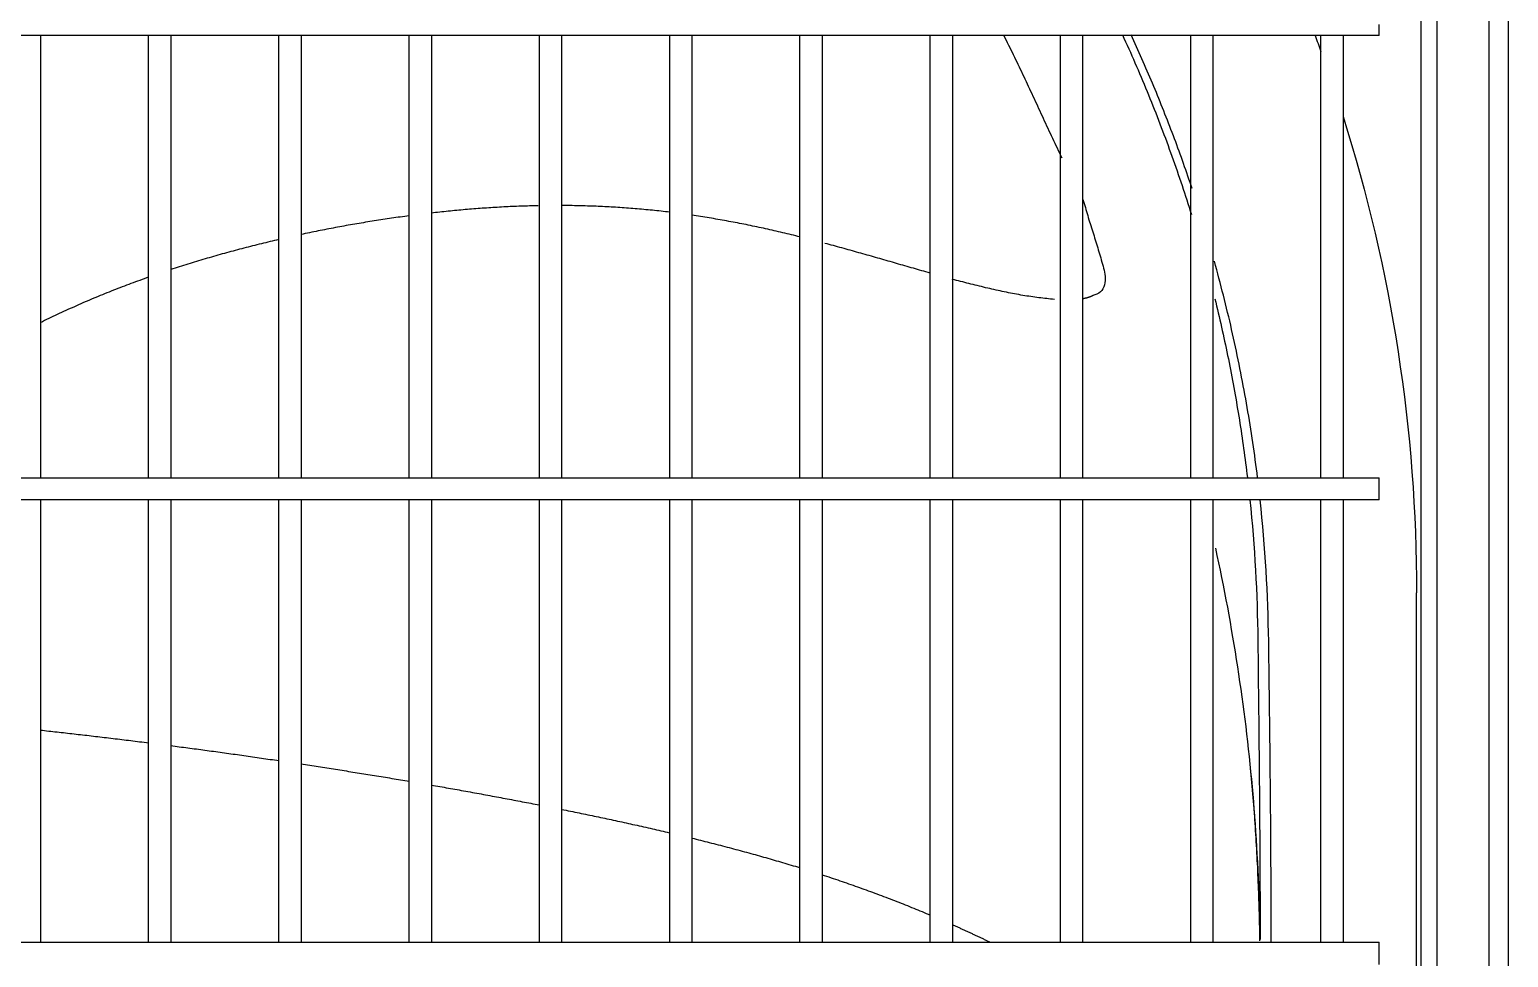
# Model space of a CAD drawing. Header units: millimetres. Extents: x 0 to 504600, y 0 to 118800.
# Drawn here: x 431486.5 to 431753.3, y 46058.4 to 46225.7 of the extents above; entities that cross this region are included whole.
import ezdxf

# ---------------------------------------------------------------- set-up
doc = ezdxf.new("R2010")
doc.units = ezdxf.units.MM
doc.header["$LTSCALE"] = 200
doc.layers.add('LG-AIRCON', color=240, linetype='Continuous')

# ---------------------------------------------------------------- blocks, each defined once
blk = doc.blocks.new('UXC')
at = {"layer": 'LG-AIRCON', "color": 0}
for p, q in [((1194.6, 110.97), (1194.6, 650.97)), ((1198.13, 650.97), (1198.13, 110.97)), ((1182.32, 114.82), (1182.32, 647.11)), ((1185.29, 647.11), (1185.29, 114.82)), ((1181.56, 446), (1181.56, 316)), ((1174.82, 383), (1174.82, 381)), ((429.3, 379), (1174.82, 379)), ((933.31, 299.25), (933.31, 379)), ((952.81, 379), (952.81, 299.25)), ((956.81, 299.25), (956.81, 379)), ((976.31, 379), (976.31, 299.25)), ((980.31, 299.25), (980.31, 379)), ((999.81, 379), (999.81, 299.25)), ((1003.81, 299.25), (1003.81, 379)), ((1023.31, 379), (1023.31, 299.25)), ((1027.31, 299.25), (1027.31, 379)), ((1046.81, 379), (1046.81, 299.25)), ((1050.81, 299.25), (1050.81, 379)), ((1070.31, 379), (1070.31, 299.25)), ((1074.31, 299.25), (1074.31, 379)), ((1093.81, 379), (1093.81, 299.25)), ((1097.81, 299.25), (1097.81, 379)), ((1117.31, 379), (1117.31, 299.25)), ((1121.31, 299.25), (1121.31, 379)), ((1140.81, 379.01), (1140.81, 299.26)), ((1144.81, 299.26), (1144.81, 379.01)), ((1164.31, 379), (1164.31, 299.25)), ((1168.31, 299.25), (1168.31, 379)), ((1174.82, 381), (1174.82, 379)), ((1174.82, 299.25), (429.3, 299.25)), ((1174.82, 299.25), (1174.82, 297.25)), ((1174.82, 297.25), (1174.82, 295.25)), ((429.3, 295.25), (1174.82, 295.25)), ((933.31, 215.51), (933.31, 295.26)), ((952.81, 295.26), (952.81, 215.51)), ((956.81, 215.51), (956.81, 295.26)), ((976.31, 295.26), (976.31, 215.51)), ((980.31, 215.51), (980.31, 295.26)), ((999.81, 295.26), (999.81, 215.51)), ((1003.81, 215.51), (1003.81, 295.26)), ((1023.31, 295.26), (1023.31, 215.51)), ((1027.31, 215.51), (1027.31, 295.26)), ((1046.81, 295.26), (1046.81, 215.51)), ((1050.81, 215.51), (1050.81, 295.26)), ((1070.31, 295.26), (1070.31, 215.51)), ((1074.31, 215.51), (1074.31, 295.26)), ((1093.81, 295.25), (1093.81, 215.5)), ((1097.81, 215.5), (1097.81, 295.25)), ((1117.31, 295.25), (1117.31, 215.5)), ((1121.31, 215.5), (1121.31, 295.25)), ((1140.81, 295.26), (1140.81, 215.5)), ((1144.81, 215.5), (1144.81, 295.26)), ((1164.31, 295.25), (1164.31, 215.5)), ((1168.31, 215.5), (1168.31, 295.25)), ((1174.82, 215.5), (429.3, 215.5)), ((1174.82, 215.5), (1174.82, 213.5))]:
    blk.add_line(p, q, dxfattribs=at)
for points in [[(1097.77, 375.82), (1097.91, 375.88), (1098.04, 375.94), (1098.18, 376), (1098.32, 376.07), (1098.46, 376.13), (1098.6, 376.19), (1098.74, 376.25), (1098.88, 376.32), (1099.02, 376.38), (1099.16, 376.44), (1099.3, 376.51), (1099.44, 376.57), (1099.58, 376.63), (1099.72, 376.7), (1099.85, 376.76), (1099.99, 376.82), (1100.13, 376.89), (1100.27, 376.95), (1100.41, 377.01), (1100.55, 377.08), (1100.69, 377.14), (1100.83, 377.21), (1100.97, 377.27), (1101.11, 377.33), (1101.25, 377.4), (1101.38, 377.46), (1101.52, 377.53), (1101.66, 377.59), (1101.8, 377.66), (1101.94, 377.72), (1102.07, 377.78), (1102.21, 377.85), (1102.35, 377.91), (1102.48, 377.98), (1102.62, 378.04), (1102.75, 378.1), (1102.89, 378.17), (1103.02, 378.23), (1103.16, 378.3), (1103.29, 378.36), (1103.43, 378.42), (1103.56, 378.49), (1103.7, 378.55), (1103.83, 378.62), (1103.96, 378.68), (1104.1, 378.74), (1104.23, 378.81), (1104.36, 378.87), (1104.5, 378.94), (1104.63, 379)], [(1155.35, 379), (1155.35, 377.4), (1155.34, 375.81), (1155.34, 374.21), (1155.33, 372.61), (1155.32, 371.02), (1155.32, 369.42), (1155.31, 367.83), (1155.3, 366.23), (1155.29, 364.63), (1155.28, 363.04), (1155.27, 361.44), (1155.26, 359.85), (1155.25, 358.25), (1155.24, 356.65), (1155.22, 355.06), (1155.21, 353.46), (1155.2, 351.87), (1155.18, 350.27), (1155.17, 348.67), (1155.15, 347.08), (1155.13, 345.48), (1155.12, 343.89), (1155.1, 342.29), (1155.08, 340.69), (1155.06, 339.1), (1155.04, 337.5), (1155.02, 335.91), (1155, 334.31), (1154.99, 332.71), (1154.97, 331.12), (1154.95, 329.52), (1154.93, 327.93), (1154.91, 326.33), (1154.88, 324.74), (1154.85, 323.14), (1154.81, 321.54), (1154.77, 319.95), (1154.72, 318.35), (1154.66, 316.76), (1154.59, 315.16), (1154.51, 313.57), (1154.42, 311.97), (1154.32, 310.38), (1154.21, 308.79), (1154.09, 307.19), (1153.96, 305.6), (1153.82, 304.01), (1153.67, 302.41), (1153.51, 300.82), (1153.35, 299.23)], [(1153.31, 378.77), (1153.3, 378.16), (1153.28, 377.54), (1153.27, 376.93), (1153.26, 376.31), (1153.24, 375.69), (1153.23, 375.08), (1153.21, 374.45), (1153.2, 373.83), (1153.18, 373.2), (1153.16, 372.58), (1153.14, 371.95), (1153.12, 371.31), (1153.1, 370.68), (1153.08, 370.04), (1153.06, 369.4), (1153.03, 368.76), (1153.01, 368.11), (1152.98, 367.46), (1152.95, 366.81), (1152.92, 366.15), (1152.9, 365.5), (1152.86, 364.84), (1152.83, 364.18), (1152.8, 363.52), (1152.76, 362.86), (1152.73, 362.2), (1152.69, 361.53), (1152.65, 360.87), (1152.61, 360.2), (1152.57, 359.54), (1152.53, 358.87), (1152.49, 358.21), (1152.44, 357.54), (1152.4, 356.88), (1152.35, 356.21), (1152.3, 355.55), (1152.25, 354.88), (1152.2, 354.22), (1152.14, 353.55), (1152.09, 352.89), (1152.03, 352.22), (1151.98, 351.56), (1151.92, 350.89), (1151.86, 350.22), (1151.8, 349.55), (1151.74, 348.89), (1151.67, 348.22), (1151.61, 347.55), (1151.54, 346.88), (1151.47, 346.21)], [(1151.49, 299.23), (1151.65, 300.81), (1151.8, 302.39), (1151.94, 303.97), (1152.07, 305.55), (1152.2, 307.13), (1152.31, 308.72), (1152.41, 310.3), (1152.51, 311.88), (1152.59, 313.47), (1152.66, 315.05), (1152.73, 316.64), (1152.78, 318.22), (1152.83, 319.81), (1152.87, 321.39), (1152.9, 322.98), (1152.93, 324.57), (1152.95, 326.16), (1152.97, 327.74), (1152.98, 329.33), (1153, 330.92), (1153.01, 332.5), (1153.03, 334.09), (1153.05, 335.68), (1153.06, 337.27), (1153.08, 338.85), (1153.09, 340.44), (1153.11, 342.03), (1153.13, 343.61), (1153.14, 345.2), (1153.16, 346.79), (1153.17, 348.38), (1153.19, 349.96), (1153.2, 351.55), (1153.21, 353.14), (1153.23, 354.72), (1153.24, 356.31), (1153.25, 357.9), (1153.26, 359.49), (1153.27, 361.07), (1153.28, 362.66), (1153.29, 364.25), (1153.3, 365.83), (1153.31, 367.42), (1153.31, 369.01), (1153.32, 370.6), (1153.33, 372.18), (1153.34, 373.77), (1153.34, 375.36), (1153.35, 376.95), (1153.35, 378.53)], [(1074.3, 366.84), (1074.71, 366.98), (1075.11, 367.11), (1075.51, 367.24), (1075.92, 367.37), (1076.32, 367.51), (1076.72, 367.64), (1077.12, 367.78), (1077.52, 367.91), (1077.91, 368.05), (1078.31, 368.18), (1078.71, 368.32), (1079.1, 368.46), (1079.49, 368.59), (1079.89, 368.73), (1080.28, 368.87), (1080.67, 369.01), (1081.06, 369.15), (1081.45, 369.29), (1081.85, 369.43), (1082.24, 369.57), (1082.63, 369.71), (1083.02, 369.86), (1083.42, 370), (1083.81, 370.15), (1084.21, 370.29), (1084.6, 370.44), (1085, 370.59), (1085.4, 370.74), (1085.8, 370.89), (1086.2, 371.04), (1086.59, 371.19), (1086.99, 371.35), (1087.38, 371.5), (1087.77, 371.65), (1088.16, 371.8), (1088.55, 371.96), (1088.93, 372.11), (1089.32, 372.26), (1089.7, 372.41), (1090.08, 372.57), (1090.46, 372.72), (1090.84, 372.87), (1091.21, 373.03), (1091.59, 373.18), (1091.97, 373.34), (1092.34, 373.49), (1092.72, 373.65), (1093.09, 373.8), (1093.46, 373.96), (1093.83, 374.11)], [(1153.29, 375.42), (1153.26, 374.06), (1153.23, 372.7), (1153.19, 371.34), (1153.14, 369.98), (1153.09, 368.62), (1153.03, 367.26), (1152.97, 365.9), (1152.9, 364.54), (1152.83, 363.18), (1152.75, 361.82), (1152.67, 360.46), (1152.58, 359.1), (1152.48, 357.74), (1152.39, 356.39), (1152.28, 355.03), (1152.17, 353.67), (1152.06, 352.31), (1151.94, 350.96), (1151.81, 349.6), (1151.68, 348.25), (1151.55, 346.89), (1151.4, 345.54), (1151.26, 344.19), (1151.11, 342.83), (1150.95, 341.48), (1150.79, 340.13), (1150.62, 338.78), (1150.45, 337.43), (1150.27, 336.08), (1150.09, 334.73), (1149.9, 333.38), (1149.7, 332.03), (1149.5, 330.69), (1149.3, 329.34), (1149.09, 328), (1148.88, 326.65), (1148.66, 325.31), (1148.43, 323.97), (1148.2, 322.62), (1147.97, 321.28), (1147.73, 319.94), (1147.48, 318.6), (1147.23, 317.27), (1146.97, 315.93), (1146.71, 314.59), (1146.44, 313.26), (1146.17, 311.92), (1145.89, 310.59), (1145.61, 309.26), (1145.32, 307.93)], [(1050.82, 360.23), (1051.21, 360.33), (1051.6, 360.42), (1051.99, 360.52), (1052.38, 360.62), (1052.78, 360.72), (1053.17, 360.82), (1053.56, 360.91), (1053.96, 361.01), (1054.36, 361.12), (1054.75, 361.22), (1055.15, 361.32), (1055.55, 361.42), (1055.95, 361.53), (1056.36, 361.63), (1056.76, 361.73), (1057.16, 361.84), (1057.56, 361.94), (1057.95, 362.05), (1058.35, 362.15), (1058.74, 362.26), (1059.13, 362.36), (1059.52, 362.47), (1059.91, 362.57), (1060.3, 362.68), (1060.69, 362.78), (1061.08, 362.89), (1061.46, 363), (1061.85, 363.1), (1062.23, 363.21), (1062.61, 363.32), (1063, 363.43), (1063.38, 363.53), (1063.76, 363.64), (1064.14, 363.75), (1064.53, 363.86), (1064.91, 363.97), (1065.29, 364.08), (1065.67, 364.19), (1066.05, 364.3), (1066.42, 364.41), (1066.8, 364.52), (1067.18, 364.63), (1067.56, 364.75), (1067.94, 364.86), (1068.33, 364.97), (1068.71, 365.09), (1069.09, 365.21), (1069.48, 365.32), (1069.87, 365.44), (1070.25, 365.56)], [(1027.33, 355.05), (1027.73, 355.13), (1028.12, 355.21), (1028.52, 355.29), (1028.91, 355.37), (1029.31, 355.45), (1029.7, 355.53), (1030.09, 355.61), (1030.48, 355.69), (1030.87, 355.77), (1031.25, 355.85), (1031.64, 355.93), (1032.03, 356.01), (1032.41, 356.09), (1032.8, 356.17), (1033.19, 356.25), (1033.57, 356.33), (1033.96, 356.41), (1034.34, 356.49), (1034.73, 356.57), (1035.11, 356.66), (1035.49, 356.74), (1035.88, 356.82), (1036.26, 356.9), (1036.64, 356.98), (1037.03, 357.07), (1037.41, 357.15), (1037.8, 357.23), (1038.18, 357.32), (1038.57, 357.4), (1038.96, 357.49), (1039.35, 357.57), (1039.74, 357.66), (1040.13, 357.75), (1040.53, 357.83), (1040.92, 357.92), (1041.32, 358.01), (1041.72, 358.1), (1042.11, 358.19), (1042.51, 358.28), (1042.9, 358.37), (1043.29, 358.46), (1043.68, 358.54), (1044.07, 358.63), (1044.46, 358.72), (1044.84, 358.81), (1045.23, 358.9), (1045.61, 358.99), (1045.99, 359.08), (1046.38, 359.17), (1046.76, 359.26)], [(1003.81, 350.67), (1004.2, 350.74), (1004.58, 350.81), (1004.97, 350.87), (1005.35, 350.94), (1005.74, 351.01), (1006.12, 351.07), (1006.51, 351.14), (1006.89, 351.21), (1007.28, 351.28), (1007.67, 351.35), (1008.05, 351.42), (1008.44, 351.49), (1008.83, 351.55), (1009.22, 351.62), (1009.62, 351.7), (1010.01, 351.77), (1010.41, 351.84), (1010.81, 351.91), (1011.21, 351.98), (1011.61, 352.05), (1012.01, 352.13), (1012.41, 352.2), (1012.81, 352.27), (1013.21, 352.35), (1013.6, 352.42), (1014, 352.49), (1014.39, 352.56), (1014.79, 352.64), (1015.18, 352.71), (1015.57, 352.78), (1015.96, 352.85), (1016.34, 352.93), (1016.73, 353), (1017.12, 353.07), (1017.51, 353.14), (1017.89, 353.22), (1018.28, 353.29), (1018.67, 353.36), (1019.05, 353.44), (1019.44, 353.51), (1019.83, 353.58), (1020.21, 353.66), (1020.6, 353.73), (1020.98, 353.8), (1021.37, 353.88), (1021.75, 353.95), (1022.14, 354.03), (1022.52, 354.1), (1022.91, 354.18), (1023.3, 354.25)], [(980.32, 346.86), (980.71, 346.92), (981.09, 346.98), (981.48, 347.03), (981.87, 347.09), (982.26, 347.15), (982.64, 347.21), (983.03, 347.27), (983.42, 347.33), (983.81, 347.39), (984.2, 347.45), (984.59, 347.51), (984.97, 347.57), (985.36, 347.63), (985.75, 347.69), (986.14, 347.75), (986.53, 347.82), (986.92, 347.88), (987.31, 347.94), (987.7, 348), (988.09, 348.06), (988.48, 348.12), (988.87, 348.19), (989.26, 348.25), (989.65, 348.31), (990.04, 348.37), (990.43, 348.44), (990.82, 348.5), (991.21, 348.56), (991.6, 348.62), (991.99, 348.69), (992.38, 348.75), (992.77, 348.81), (993.16, 348.88), (993.55, 348.94), (993.94, 349.01), (994.34, 349.07), (994.73, 349.14), (995.12, 349.2), (995.51, 349.26), (995.9, 349.33), (996.29, 349.39), (996.68, 349.46), (997.08, 349.52), (997.47, 349.59), (997.86, 349.66), (998.25, 349.72), (998.64, 349.79), (999.03, 349.85), (999.43, 349.92), (999.82, 349.99)], [(956.81, 343.55), (957.19, 343.6), (957.57, 343.65), (957.96, 343.7), (958.34, 343.75), (958.72, 343.8), (959.11, 343.85), (959.49, 343.9), (959.88, 343.96), (960.26, 344.01), (960.65, 344.06), (961.04, 344.11), (961.42, 344.16), (961.81, 344.21), (962.2, 344.26), (962.59, 344.32), (962.97, 344.37), (963.36, 344.42), (963.75, 344.47), (964.14, 344.53), (964.53, 344.58), (964.92, 344.63), (965.31, 344.69), (965.7, 344.74), (966.09, 344.8), (966.48, 344.85), (966.87, 344.91), (967.26, 344.96), (967.65, 345.01), (968.04, 345.07), (968.43, 345.12), (968.82, 345.18), (969.22, 345.23), (969.61, 345.29), (970, 345.34), (970.39, 345.4), (970.79, 345.46), (971.18, 345.51), (971.57, 345.57), (971.97, 345.62), (972.36, 345.68), (972.76, 345.74), (973.15, 345.8), (973.55, 345.85), (973.94, 345.91), (974.34, 345.97), (974.73, 346.03), (975.13, 346.08), (975.52, 346.14), (975.92, 346.2), (976.32, 346.26)], [(933.28, 340.75), (933.65, 340.79), (934.03, 340.83), (934.4, 340.88), (934.78, 340.92), (935.15, 340.96), (935.53, 341), (935.91, 341.04), (936.29, 341.08), (936.67, 341.12), (937.05, 341.17), (937.43, 341.21), (937.81, 341.25), (938.19, 341.3), (938.58, 341.34), (938.96, 341.39), (939.35, 341.43), (939.73, 341.47), (940.12, 341.52), (940.5, 341.56), (940.89, 341.6), (941.28, 341.65), (941.67, 341.69), (942.06, 341.74), (942.45, 341.79), (942.84, 341.83), (943.23, 341.88), (943.62, 341.92), (944.02, 341.97), (944.41, 342.02), (944.8, 342.06), (945.2, 342.11), (945.59, 342.16), (945.99, 342.2), (946.38, 342.25), (946.78, 342.3), (947.18, 342.35), (947.58, 342.39), (947.98, 342.44), (948.38, 342.49), (948.78, 342.54), (949.18, 342.59), (949.58, 342.64), (949.98, 342.69), (950.38, 342.74), (950.78, 342.79), (951.18, 342.84), (951.59, 342.89), (951.99, 342.94), (952.4, 342.99), (952.8, 343.04)], [(1152.88, 295.21), (1152.78, 294.42), (1152.68, 293.62), (1152.57, 292.83), (1152.47, 292.04), (1152.36, 291.25), (1152.25, 290.45), (1152.13, 289.66), (1152.02, 288.87), (1151.9, 288.08), (1151.78, 287.29), (1151.66, 286.5), (1151.53, 285.72), (1151.4, 284.93), (1151.27, 284.14), (1151.14, 283.35), (1151.01, 282.57), (1150.87, 281.78), (1150.73, 281), (1150.59, 280.21), (1150.45, 279.43), (1150.3, 278.65), (1150.15, 277.87), (1150, 277.08), (1149.85, 276.3), (1149.69, 275.52), (1149.54, 274.74), (1149.38, 273.96), (1149.22, 273.18), (1149.05, 272.4), (1148.89, 271.63), (1148.72, 270.85), (1148.55, 270.07), (1148.37, 269.3), (1148.2, 268.52), (1148.02, 267.75), (1147.84, 266.97), (1147.66, 266.2), (1147.47, 265.42), (1147.28, 264.65), (1147.09, 263.88), (1146.9, 263.11), (1146.71, 262.34), (1146.51, 261.57), (1146.31, 260.8), (1146.11, 260.03), (1145.91, 259.26), (1145.71, 258.49), (1145.5, 257.72), (1145.29, 256.96), (1145.08, 256.19)], [(1145.16, 262.96), (1145.32, 263.6), (1145.47, 264.23), (1145.62, 264.87), (1145.77, 265.51), (1145.92, 266.14), (1146.07, 266.78), (1146.22, 267.42), (1146.36, 268.06), (1146.51, 268.7), (1146.65, 269.34), (1146.79, 269.98), (1146.93, 270.62), (1147.07, 271.26), (1147.2, 271.9), (1147.34, 272.54), (1147.47, 273.18), (1147.6, 273.82), (1147.73, 274.46), (1147.86, 275.11), (1147.98, 275.75), (1148.11, 276.39), (1148.23, 277.04), (1148.35, 277.68), (1148.47, 278.32), (1148.59, 278.97), (1148.71, 279.61), (1148.82, 280.26), (1148.94, 280.91), (1149.05, 281.55), (1149.16, 282.2), (1149.27, 282.85), (1149.37, 283.49), (1149.48, 284.14), (1149.59, 284.79), (1149.69, 285.44), (1149.79, 286.09), (1149.89, 286.74), (1149.99, 287.39), (1150.08, 288.04), (1150.18, 288.69), (1150.27, 289.34), (1150.36, 289.99), (1150.45, 290.64), (1150.54, 291.29), (1150.63, 291.95), (1150.71, 292.6), (1150.8, 293.25), (1150.88, 293.91), (1150.96, 294.56), (1151.04, 295.22)], [(952.81, 259.07), (952.41, 259.21), (952.01, 259.35), (951.61, 259.49), (951.21, 259.64), (950.82, 259.78), (950.42, 259.93), (950.02, 260.08), (949.62, 260.22), (949.22, 260.37), (948.82, 260.52), (948.43, 260.67), (948.03, 260.82), (947.63, 260.98), (947.24, 261.13), (946.84, 261.28), (946.45, 261.44), (946.05, 261.59), (945.66, 261.75), (945.26, 261.91), (944.87, 262.07), (944.47, 262.23), (944.08, 262.39), (943.69, 262.55), (943.3, 262.71), (942.9, 262.88), (942.51, 263.04), (942.12, 263.21), (941.73, 263.37), (941.34, 263.54), (940.95, 263.71), (940.56, 263.88), (940.17, 264.05), (939.78, 264.22), (939.4, 264.39), (939.01, 264.57), (938.62, 264.74), (938.23, 264.92), (937.85, 265.09), (937.46, 265.27), (937.08, 265.45), (936.69, 265.63), (936.31, 265.81), (935.92, 265.99), (935.54, 266.17), (935.16, 266.36), (934.78, 266.54), (934.39, 266.73), (934.01, 266.91), (933.63, 267.1), (933.25, 267.29)], [(1116.23, 263.08), (1115.88, 263.04), (1115.53, 263.01), (1115.18, 262.98), (1114.83, 262.94), (1114.47, 262.9), (1114.12, 262.86), (1113.76, 262.82), (1113.41, 262.77), (1113.05, 262.73), (1112.69, 262.68), (1112.33, 262.63), (1111.97, 262.58), (1111.61, 262.52), (1111.24, 262.47), (1110.88, 262.41), (1110.51, 262.35), (1110.15, 262.29), (1109.78, 262.22), (1109.41, 262.15), (1109.04, 262.09), (1108.67, 262.02), (1108.3, 261.94), (1107.93, 261.87), (1107.56, 261.8), (1107.18, 261.72), (1106.81, 261.64), (1106.44, 261.56), (1106.06, 261.48), (1105.69, 261.4), (1105.31, 261.31), (1104.93, 261.23), (1104.56, 261.14), (1104.18, 261.05), (1103.81, 260.97), (1103.43, 260.88), (1103.05, 260.78), (1102.68, 260.69), (1102.3, 260.6), (1101.92, 260.51), (1101.55, 260.41), (1101.17, 260.32), (1100.79, 260.22), (1100.42, 260.13), (1100.04, 260.03), (1099.67, 259.93), (1099.3, 259.83), (1098.92, 259.73), (1098.55, 259.64), (1098.18, 259.54), (1097.8, 259.44)], [(1123.17, 262.4), (1123.14, 262.42), (1123.11, 262.43), (1123.08, 262.45), (1123.05, 262.46), (1123.02, 262.48), (1122.98, 262.49), (1122.95, 262.51), (1122.92, 262.52), (1122.89, 262.53), (1122.86, 262.55), (1122.83, 262.56), (1122.8, 262.57), (1122.77, 262.58), (1122.74, 262.59), (1122.71, 262.61), (1122.68, 262.62), (1122.65, 262.63), (1122.62, 262.64), (1122.59, 262.65), (1122.56, 262.66), (1122.53, 262.67), (1122.49, 262.68), (1122.46, 262.7), (1122.42, 262.71), (1122.39, 262.72), (1122.35, 262.73), (1122.31, 262.74), (1122.27, 262.76), (1122.22, 262.77), (1122.18, 262.78), (1122.14, 262.79), (1122.09, 262.81), (1122.05, 262.82), (1122, 262.83), (1121.96, 262.84), (1121.92, 262.85), (1121.88, 262.86), (1121.83, 262.87), (1121.79, 262.88), (1121.75, 262.89), (1121.71, 262.9), (1121.67, 262.91), (1121.63, 262.92), (1121.59, 262.93), (1121.55, 262.93), (1121.5, 262.94), (1121.46, 262.95), (1121.42, 262.96), (1121.38, 262.97), (1121.33, 262.97)], [(1121.35, 245.07), (1121.47, 245.43), (1121.58, 245.78), (1121.69, 246.15), (1121.8, 246.51), (1121.9, 246.87), (1122.01, 247.24), (1122.12, 247.6), (1122.23, 247.97), (1122.34, 248.33), (1122.45, 248.7), (1122.57, 249.06), (1122.68, 249.42), (1122.8, 249.78), (1122.91, 250.15), (1123.03, 250.51), (1123.14, 250.87), (1123.26, 251.23), (1123.37, 251.6), (1123.48, 251.96), (1123.6, 252.32), (1123.71, 252.69), (1123.82, 253.05), (1123.93, 253.42), (1124.03, 253.78), (1124.14, 254.15), (1124.25, 254.51), (1124.36, 254.88), (1124.47, 255.24), (1124.57, 255.61), (1124.68, 255.97), (1124.79, 256.34), (1124.9, 256.7), (1125, 257.07), (1125.09, 257.44), (1125.17, 257.81), (1125.25, 258.18), (1125.3, 258.55), (1125.35, 258.93), (1125.37, 259.31), (1125.36, 259.69), (1125.33, 260.07), (1125.25, 260.44), (1125.14, 260.8), (1124.98, 261.15), (1124.77, 261.46), (1124.52, 261.73), (1124.22, 261.95), (1123.88, 262.13), (1123.53, 262.27), (1123.17, 262.4)], [(976.3, 252.28), (975.9, 252.38), (975.51, 252.47), (975.11, 252.56), (974.72, 252.66), (974.32, 252.75), (973.93, 252.85), (973.53, 252.94), (973.14, 253.04), (972.75, 253.14), (972.35, 253.23), (971.96, 253.33), (971.57, 253.43), (971.17, 253.53), (970.78, 253.63), (970.39, 253.73), (970, 253.84), (969.61, 253.94), (969.21, 254.04), (968.82, 254.15), (968.43, 254.25), (968.04, 254.36), (967.65, 254.46), (967.26, 254.57), (966.87, 254.68), (966.48, 254.78), (966.09, 254.89), (965.7, 255), (965.31, 255.11), (964.92, 255.22), (964.53, 255.33), (964.14, 255.45), (963.75, 255.56), (963.37, 255.67), (962.98, 255.79), (962.59, 255.9), (962.2, 256.02), (961.81, 256.13), (961.43, 256.25), (961.04, 256.37), (960.65, 256.49), (960.27, 256.61), (959.88, 256.73), (959.49, 256.85), (959.11, 256.97), (958.72, 257.09), (958.34, 257.21), (957.95, 257.34), (957.57, 257.46), (957.18, 257.59), (956.8, 257.71)], [(1093.8, 258.33), (1093.42, 258.23), (1093.04, 258.12), (1092.66, 258.01), (1092.28, 257.9), (1091.9, 257.8), (1091.52, 257.69), (1091.14, 257.58), (1090.77, 257.47), (1090.39, 257.36), (1090.01, 257.25), (1089.63, 257.14), (1089.25, 257.04), (1088.87, 256.93), (1088.5, 256.82), (1088.12, 256.71), (1087.74, 256.6), (1087.36, 256.49), (1086.98, 256.38), (1086.61, 256.27), (1086.23, 256.16), (1085.85, 256.05), (1085.47, 255.94), (1085.09, 255.84), (1084.71, 255.73), (1084.34, 255.62), (1083.96, 255.51), (1083.58, 255.4), (1083.2, 255.29), (1082.82, 255.18), (1082.44, 255.08), (1082.06, 254.97), (1081.68, 254.86), (1081.3, 254.75), (1080.92, 254.65), (1080.54, 254.54), (1080.16, 254.43), (1079.78, 254.33), (1079.4, 254.22), (1079.02, 254.11), (1078.64, 254.01), (1078.26, 253.9), (1077.87, 253.8), (1077.49, 253.69), (1077.11, 253.59), (1076.73, 253.48), (1076.35, 253.38), (1075.97, 253.28), (1075.59, 253.18), (1075.2, 253.07), (1074.82, 252.97)], [(999.79, 248), (999.39, 248.06), (999, 248.11), (998.61, 248.16), (998.21, 248.22), (997.82, 248.27), (997.43, 248.33), (997.04, 248.38), (996.64, 248.44), (996.25, 248.5), (995.86, 248.56), (995.47, 248.62), (995.07, 248.67), (994.68, 248.73), (994.29, 248.8), (993.9, 248.86), (993.51, 248.92), (993.12, 248.98), (992.73, 249.04), (992.34, 249.11), (991.95, 249.17), (991.56, 249.24), (991.16, 249.3), (990.77, 249.37), (990.38, 249.44), (990, 249.5), (989.61, 249.57), (989.22, 249.64), (988.83, 249.71), (988.44, 249.78), (988.05, 249.85), (987.66, 249.92), (987.27, 249.99), (986.88, 250.07), (986.49, 250.14), (986.11, 250.21), (985.72, 250.29), (985.33, 250.36), (984.94, 250.44), (984.55, 250.51), (984.17, 250.59), (983.78, 250.67), (983.39, 250.74), (983.01, 250.82), (982.62, 250.9), (982.23, 250.98), (981.85, 251.06), (981.46, 251.14), (981.07, 251.22), (980.69, 251.31), (980.3, 251.39)], [(1070.31, 251.81), (1069.93, 251.71), (1069.54, 251.62), (1069.15, 251.52), (1068.77, 251.43), (1068.38, 251.33), (1067.99, 251.24), (1067.6, 251.15), (1067.21, 251.06), (1066.82, 250.96), (1066.44, 250.87), (1066.05, 250.78), (1065.66, 250.7), (1065.27, 250.61), (1064.88, 250.52), (1064.49, 250.43), (1064.1, 250.35), (1063.71, 250.26), (1063.33, 250.18), (1062.94, 250.09), (1062.55, 250.01), (1062.16, 249.93), (1061.77, 249.85), (1061.38, 249.76), (1060.99, 249.68), (1060.6, 249.6), (1060.21, 249.53), (1059.82, 249.45), (1059.43, 249.37), (1059.04, 249.29), (1058.65, 249.22), (1058.25, 249.14), (1057.86, 249.07), (1057.47, 249), (1057.08, 248.93), (1056.69, 248.85), (1056.3, 248.78), (1055.91, 248.71), (1055.52, 248.65), (1055.13, 248.58), (1054.73, 248.51), (1054.34, 248.44), (1053.95, 248.38), (1053.56, 248.32), (1053.17, 248.25), (1052.78, 248.19), (1052.38, 248.13), (1051.99, 248.07), (1051.6, 248.01), (1051.21, 247.95), (1050.81, 247.89)], [(1023.07, 246.19), (1022.68, 246.2), (1022.29, 246.2), (1021.91, 246.21), (1021.52, 246.22), (1021.13, 246.24), (1020.74, 246.25), (1020.35, 246.26), (1019.96, 246.27), (1019.58, 246.29), (1019.19, 246.3), (1018.8, 246.32), (1018.41, 246.34), (1018.03, 246.35), (1017.64, 246.37), (1017.25, 246.39), (1016.87, 246.41), (1016.48, 246.43), (1016.09, 246.45), (1015.71, 246.48), (1015.32, 246.5), (1014.93, 246.52), (1014.55, 246.55), (1014.16, 246.57), (1013.78, 246.6), (1013.39, 246.62), (1013, 246.65), (1012.62, 246.68), (1012.23, 246.71), (1011.85, 246.74), (1011.46, 246.77), (1011.08, 246.8), (1010.69, 246.83), (1010.31, 246.86), (1009.92, 246.89), (1009.54, 246.93), (1009.16, 246.96), (1008.77, 247), (1008.39, 247.03), (1008, 247.07), (1007.62, 247.11), (1007.24, 247.14), (1006.85, 247.18), (1006.47, 247.22), (1006.09, 247.26), (1005.7, 247.3), (1005.32, 247.34), (1004.94, 247.38), (1004.56, 247.42), (1004.17, 247.47), (1003.79, 247.51)], [(1046.82, 247.36), (1046.43, 247.31), (1046.04, 247.27), (1045.65, 247.22), (1045.25, 247.18), (1044.86, 247.13), (1044.47, 247.09), (1044.08, 247.05), (1043.69, 247.01), (1043.3, 246.97), (1042.91, 246.93), (1042.52, 246.9), (1042.13, 246.86), (1041.74, 246.82), (1041.35, 246.79), (1040.95, 246.76), (1040.56, 246.72), (1040.17, 246.69), (1039.78, 246.66), (1039.39, 246.63), (1039, 246.6), (1038.61, 246.57), (1038.22, 246.55), (1037.83, 246.52), (1037.44, 246.5), (1037.05, 246.47), (1036.65, 246.45), (1036.26, 246.43), (1035.87, 246.4), (1035.48, 246.38), (1035.09, 246.36), (1034.7, 246.34), (1034.31, 246.33), (1033.92, 246.31), (1033.53, 246.29), (1033.14, 246.28), (1032.75, 246.26), (1032.36, 246.25), (1031.97, 246.24), (1031.58, 246.22), (1031.19, 246.21), (1030.8, 246.2), (1030.41, 246.19), (1030.02, 246.19), (1029.63, 246.18), (1029.24, 246.17), (1028.85, 246.17), (1028.46, 246.16), (1028.07, 246.16), (1027.68, 246.16), (1027.29, 246.15)], [(1128.48, 215.34), (1128.77, 215.97), (1129.06, 216.61), (1129.35, 217.24), (1129.63, 217.87), (1129.92, 218.51), (1130.2, 219.15), (1130.48, 219.78), (1130.76, 220.42), (1131.04, 221.06), (1131.31, 221.7), (1131.59, 222.34), (1131.86, 222.99), (1132.13, 223.63), (1132.4, 224.27), (1132.67, 224.92), (1132.93, 225.56), (1133.2, 226.21), (1133.46, 226.86), (1133.72, 227.5), (1133.98, 228.15), (1134.24, 228.8), (1134.5, 229.45), (1134.75, 230.1), (1135, 230.75), (1135.25, 231.4), (1135.5, 232.05), (1135.75, 232.7), (1135.99, 233.35), (1136.24, 234), (1136.48, 234.65), (1136.72, 235.31), (1136.95, 235.96), (1137.19, 236.61), (1137.42, 237.27), (1137.66, 237.92), (1137.89, 238.57), (1138.12, 239.23), (1138.34, 239.89), (1138.57, 240.54), (1138.79, 241.2), (1139.02, 241.85), (1139.24, 242.51), (1139.46, 243.17), (1139.67, 243.83), (1139.89, 244.49), (1140.1, 245.15), (1140.31, 245.8), (1140.52, 246.46), (1140.73, 247.13), (1140.94, 247.79)], [(1141.07, 243.1), (1140.88, 242.53), (1140.69, 241.97), (1140.5, 241.4), (1140.3, 240.84), (1140.11, 240.28), (1139.91, 239.72), (1139.72, 239.15), (1139.52, 238.59), (1139.32, 238.03), (1139.12, 237.47), (1138.92, 236.91), (1138.71, 236.35), (1138.51, 235.79), (1138.3, 235.23), (1138.1, 234.67), (1137.89, 234.11), (1137.68, 233.55), (1137.47, 232.99), (1137.25, 232.44), (1137.04, 231.88), (1136.83, 231.32), (1136.61, 230.76), (1136.39, 230.21), (1136.17, 229.65), (1135.95, 229.09), (1135.73, 228.54), (1135.51, 227.98), (1135.29, 227.43), (1135.06, 226.87), (1134.83, 226.32), (1134.61, 225.76), (1134.38, 225.21), (1134.15, 224.66), (1133.92, 224.1), (1133.68, 223.55), (1133.45, 223), (1133.21, 222.45), (1132.98, 221.9), (1132.74, 221.35), (1132.5, 220.8), (1132.26, 220.25), (1132.02, 219.7), (1131.78, 219.16), (1131.54, 218.61), (1131.29, 218.06), (1131.05, 217.52), (1130.8, 216.98), (1130.55, 216.43), (1130.31, 215.89), (1130.06, 215.35)], [(1107.07, 215.47), (1107.28, 215.9), (1107.5, 216.33), (1107.72, 216.76), (1107.93, 217.2), (1108.15, 217.63), (1108.36, 218.07), (1108.58, 218.5), (1108.79, 218.93), (1109.01, 219.37), (1109.22, 219.81), (1109.43, 220.24), (1109.64, 220.68), (1109.85, 221.12), (1110.06, 221.56), (1110.27, 222), (1110.48, 222.44), (1110.69, 222.88), (1110.89, 223.32), (1111.1, 223.76), (1111.31, 224.2), (1111.51, 224.64), (1111.72, 225.09), (1111.93, 225.53), (1112.13, 225.97), (1112.34, 226.41), (1112.54, 226.86), (1112.75, 227.3), (1112.96, 227.75), (1113.16, 228.19), (1113.37, 228.64), (1113.57, 229.08), (1113.78, 229.53), (1113.99, 229.97), (1114.2, 230.42), (1114.4, 230.86), (1114.61, 231.31), (1114.82, 231.75), (1115.03, 232.2), (1115.23, 232.65), (1115.44, 233.09), (1115.65, 233.54), (1115.86, 233.99), (1116.07, 234.43), (1116.28, 234.88), (1116.49, 235.33), (1116.7, 235.77), (1116.91, 236.22), (1117.12, 236.67), (1117.33, 237.12), (1117.54, 237.57)]]:
    blk.add_lwpolyline(points, dxfattribs=at)
for start, end in [(342.4595, 0), (339.3516, 339.9625)]:
    blk.add_arc((896.56, 316), 285, start, end, dxfattribs=at)
blk = doc.blocks.new('UXB+UXC')
at = {"layer": 'LG-AIRCON', "color": 0}
blk.add_blockref('UXC', (0, 0), dxfattribs=at)

msp = doc.modelspace()

# ---------------------------------------------------------------- block references
at = {"layer": 'LG-AIRCON', "color": 142, "xscale": -1, "rotation": 180}
msp.add_blockref('UXB+UXC', (430555.17, 46440.12), dxfattribs=at)

doc.saveas('drawing.dxf')
